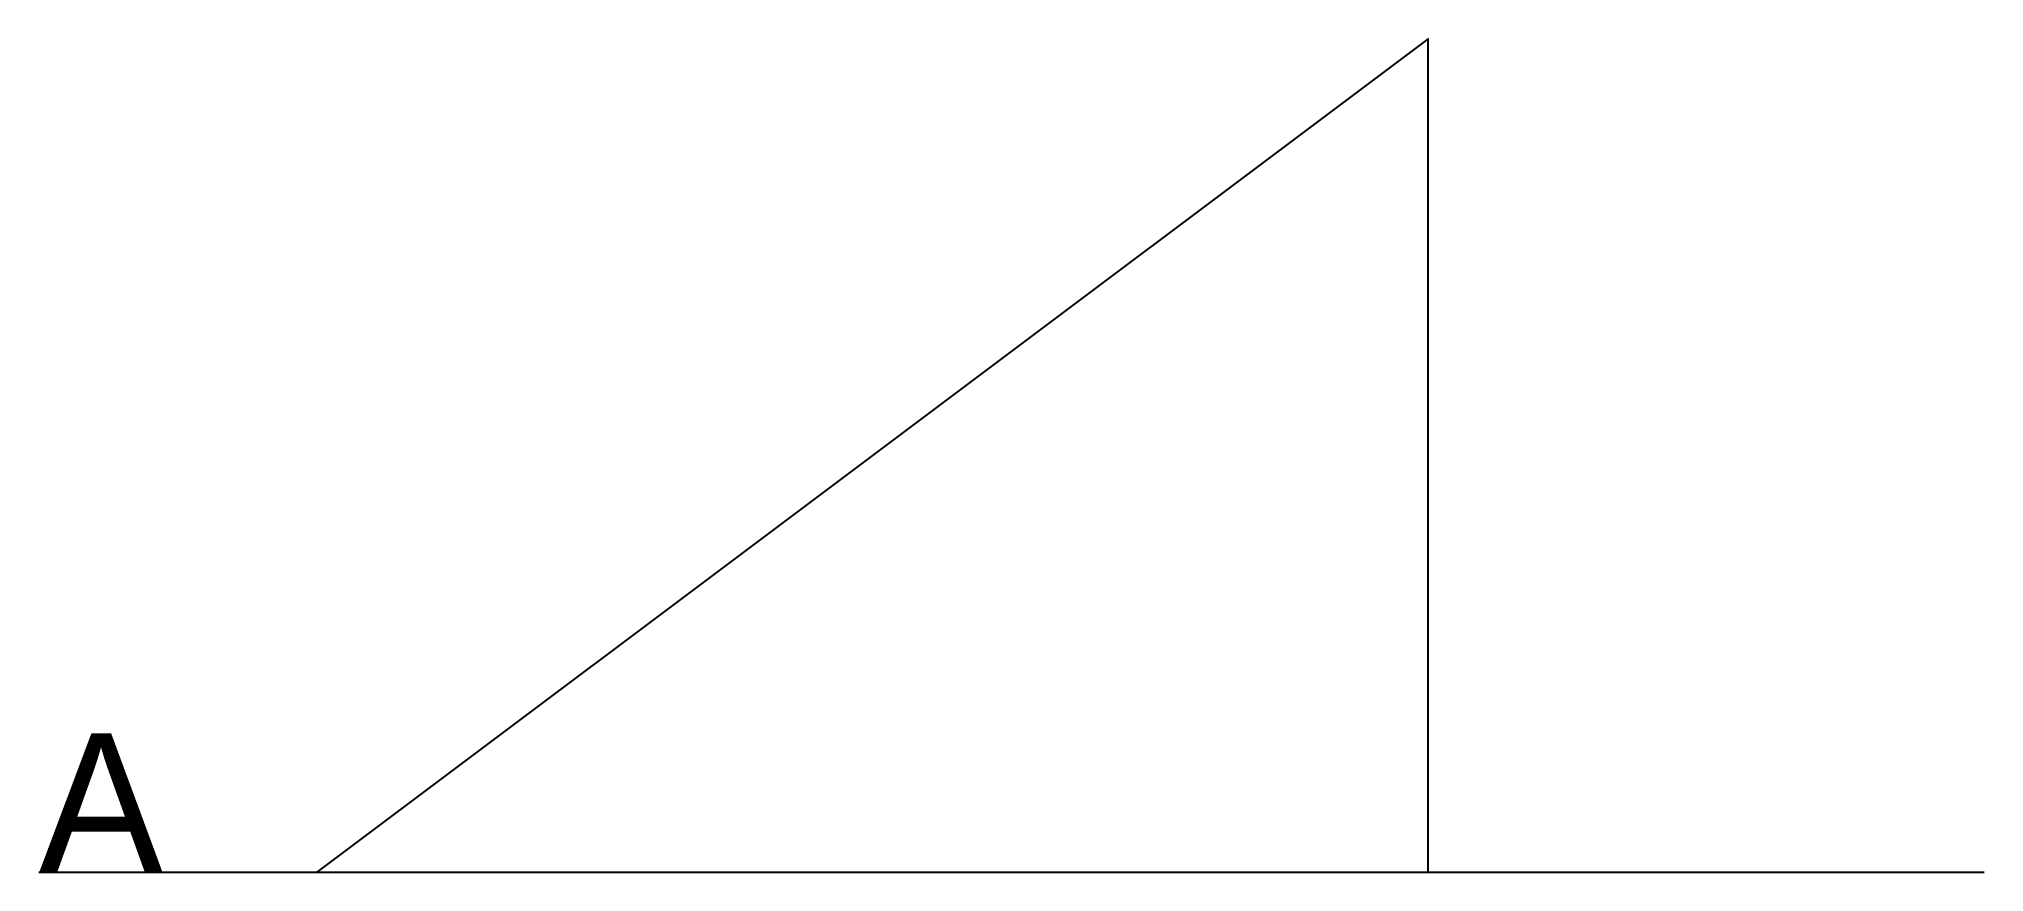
# Model space of a CAD drawing. Extents: x -1 to 6, y 0 to 3.
import ezdxf

# ---------------------------------------------------------------- set-up
doc = ezdxf.new("R2010")
doc.units = 0

msp = doc.modelspace()

# ---------------------------------------------------------------- linework, layer by layer
at = {"layer": 'STR-BEAMS'}
msp.add_line((0, 0, 3), (5, 0, 3), dxfattribs=at)
at = {"layer": 'STR-COLUMNS'}
msp.add_line((0, 0), (0, 0, 3), dxfattribs=at)
at = {"layer": 'STR-GRIDS'}
msp.add_line((-1, 0), (6, 0), dxfattribs=at)
at = {"layer": 'STR-NODES'}
msp.add_point((0, 0), dxfattribs=at)
at = {"layer": 'STR-PANELS'}
msp.add_lwpolyline([(0, 0), (4, 0), (4, 3)], close=True, dxfattribs=at)

# ---------------------------------------------------------------- texts
at = {"layer": 'STR-LABELS'}
msp.add_text('A', height=0.5, dxfattribs=at).set_placement((-1, 0))

doc.saveas('drawing.dxf')
